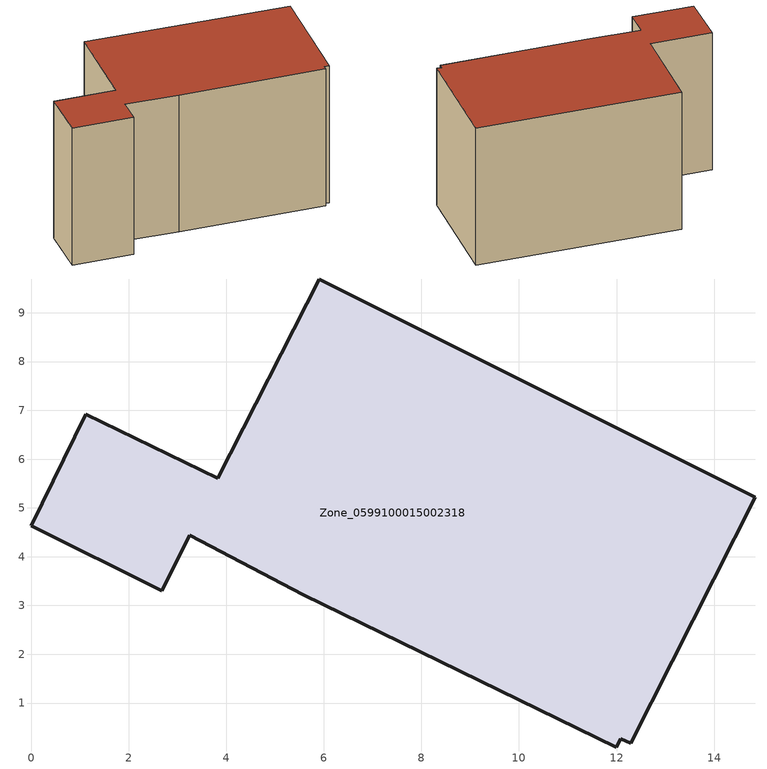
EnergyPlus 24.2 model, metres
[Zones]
Zone_0599100015002318
 floor ground (C_G): 12,0.1 5.58,3.22 3.25,4.44 2.67,3.31 0,4.64 1.12,6.92 3.83,5.61 5.91,9.69 14.84,5.21 12.29,0.18 12.09,0.27 z1.13
 wall outside (C_F): 1.12,6.92 0,4.64 2.67,3.31 3.25,4.44 5.58,3.22 12,0.1 12.09,0.27 12.29,0.18 14.84,5.21 5.91,9.69 3.83,5.61 1.12,6.92 z1.13:8.46
 roof outside (C_R): 5.58,3.22 12,0.1 12.09,0.27 12.29,0.18 14.84,5.21 5.91,9.69 3.83,5.61 1.12,6.92 0,4.64 2.67,3.31 3.25,4.44 z8.46
[BUILDING]
Pand.0599100015002318: North Axis=0; Terrain=City; Loads Convergence Tolerance Value=0.04; Temperature Convergence Tolerance Value=0.4; Solar Distribution=FullExterior; Maximum Number of Warmup Days=25; Minimum Number of Warmup Days=1
[Site:Location]
Rotterdam.The.Hague.AP_ZH_NLD Design_Conditions: Latitude=51.96; Longitude=4.45; Time Zone=1; Elevation=-4.5
[SITE:GROUNDTEMPERATURE:BUILDINGSURFACE]
18, 18, 18, 18, 18, 18, 18, 18, 18, 18, 18, 18
[MATERIAL] Thermal Absorptance=0.9; Solar Absorptance=0.7; Visible Absorptance=0.7
Name | Roughness | Thickness | Conductivity | Density | Specific Heat
G.TI.1946-1964 | MediumSmooth | 0.15 | 1 | 540 | 1210
F.TI.1946-1964 | Rough | 0.3 | 0.857143 | 1920 | 840
R.TI.1946-1964 | MediumRough | 0.2 | 0.277778 | 1500 | 1000
[CONSTRUCTION]
C_G: G.TI.1946-1964
C_F: F.TI.1946-1964
C_R: R.TI.1946-1964
[ZONE]
Zone_0599100015002318: Type=1; Multiplier=1; Ceiling Height=Autocalculate; Volume=Autocalculate; Floor Area=autocalculate; Part of Total Floor Area=Yes
[ZONEINFILTRATION:DESIGNFLOWRATE]
Infil_Zone_0599100015002318: Zone or ZoneList or Space or SpaceList=Zone_0599100015002318; Schedule=AlwaysOn; Design Flow Rate Calculation Method=Flow/Area; Flow Rate per Floor Area=0.003; Constant Term Coefficient=1; Temperature Term Coefficient=0; Velocity Term Coefficient=0; Velocity Squared Term Coefficient=0
[HVACTEMPLATE:ZONE:IDEALLOADSAIRSYSTEM]
Zone_0599100015002318: Maximum Heating Supply Air Temperature=50; Minimum Cooling Supply Air Temperature=13; Maximum Heating Supply Air Humidity Ratio=0.0156; Minimum Cooling Supply Air Humidity Ratio=0.0077; Heating Limit=NoLimit; Cooling Limit=NoLimit; Dehumidification Control Type=ConstantSensibleHeatRatio; Cooling Sensible Heat Ratio=0.7; Dehumidification Setpoint=60; Humidification Control Type=None; Humidification Setpoint=30; Outdoor Air Method=None; Outdoor Air Flow Rate per Person=0.00944; Outdoor Air Flow Rate per Zone Floor Area=0; Outdoor Air Flow Rate per Zone=0; Demand Controlled Ventilation Type=None; Outdoor Air Economizer Type=NoEconomizer; Heat Recovery Type=None; Sensible Heat Recovery Effectiveness=0.7; Latent Heat Recovery Effectiveness=0.65
[ZONECONTROL:THERMOSTAT]
ThermostatControl_Zone_0599100015002318: Zone or ZoneList=Zone_0599100015002318; Control Type Schedule=DualSetpointControlType; Control 1=Thermostat_Zone_0599100015002318; Temperature Difference Between Cutout And Setpoint=0
[THERMOSTATSETPOINT:DUALSETPOINT]
Thermostat_Zone_0599100015002318: Heating Setpoint Temperature Schedule=HeatingSetpoint_Zone_0599100015002318; Cooling Setpoint Temperature Schedule=CoolingSetpoint_Zone_0599100015002318
[SCHEDULE:COMPACT]
HeatingSetpoint_Zone_0599100015002318: Through: 12/31, For: AllDays, Until: 24:00, 21
CoolingSetpoint_Zone_0599100015002318: Through: 12/31, For: AllDays, Until: 24:00, 24
DualSetpointControlType: Through: 12/31, For: AllDays, Until: 24:00, 4
AlwaysOn: Through: 12/31, For: AllDays, Until: 24:00, 1
